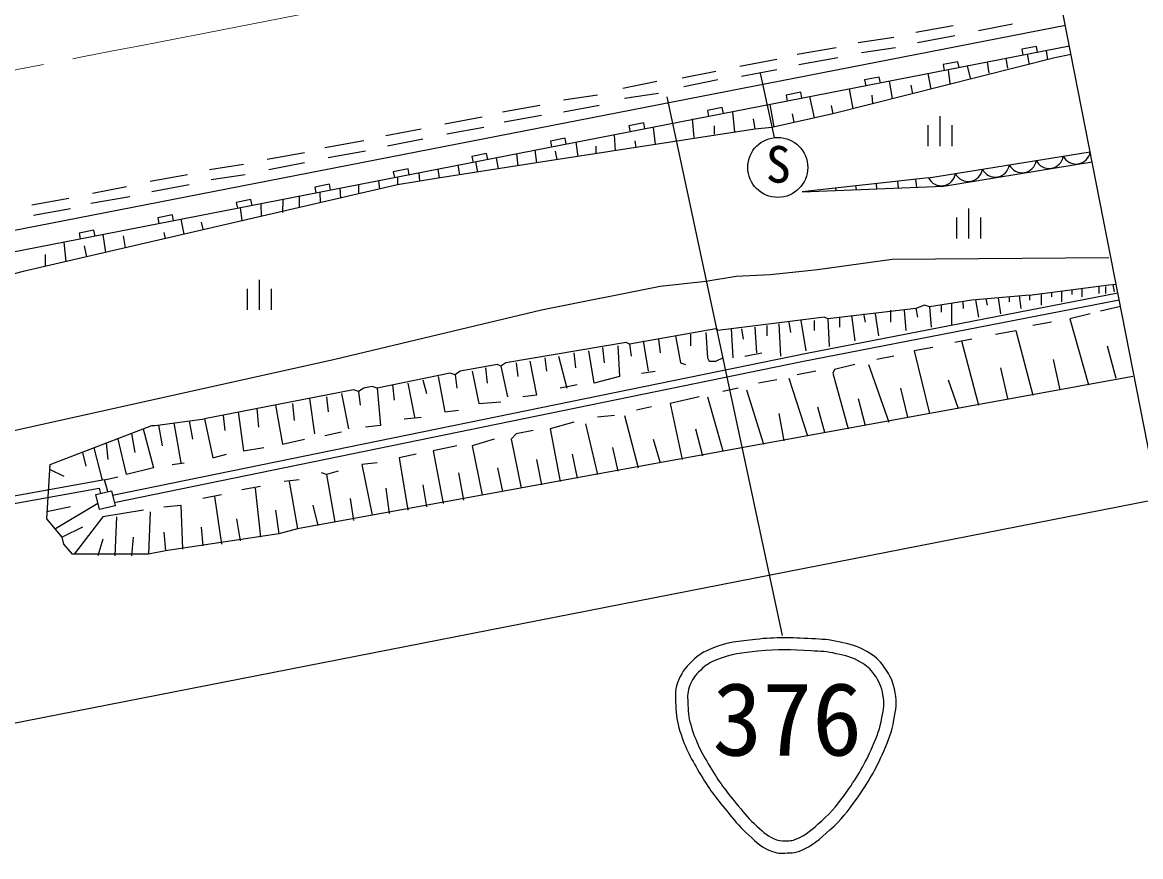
# Model space of a CAD drawing. Units: millimetres, scale not verified. Extents: x 40000 to 680000, y 20000 to 380000.
# Drawn here: x 507476 to 563373, y 245588 to 287288 of the extents above; entities that cross this region are included whole.
import ezdxf
from ezdxf.enums import TextEntityAlignment as Align

# ---------------------------------------------------------------- set-up
doc = ezdxf.new("R2010")
doc.units = ezdxf.units.MM
doc.header["$LTSCALE"] = 1000
doc.linetypes.add('CHAIN', pattern=[18.5, 12, -1.5, 3.5, -1.5])
for name, color, linetype, lineweight in [('M-BGD', 7, 'Continuous', 25), ('M-BMK', 2, 'CHAIN', 13), ('M-BMK-SRVR', 3, 'Continuous', 25), ('M-STR-STRC', 7, 'Continuous', 25)]:
    doc.layers.add(name, color=color, linetype=linetype, lineweight=lineweight)
doc.styles.add('ＭＳ ゴシック', font='')
doc.styles.get('ＭＳ ゴシック').set_extended_font_data('MS Gothic')

msp = doc.modelspace()

# ---------------------------------------------------------------- linework, layer by layer
at = {"layer": 'M-BGD'}
for p, q in [((559614, 287133), (460956, 267882)), ((554000, 287119), (552138, 286780)), ((556964, 287204), (555270, 286865)), ((551037, 286526), (549259, 286272)), ((554085, 286611), (552222, 286272)), ((559815, 286105), (461182, 266871)), ((548158, 286018), (546211, 285680)), ((551122, 286018), (549428, 285764)), ((558163, 286088), (557427, 285945)), ((557427, 285945), (557484, 285650)), ((557702, 285693), (557796, 285187)), ((558220, 285794), (558163, 286088)), ((558657, 285879), (558722, 285420)), ((559900, 285675), (559080, 285510)), ((545195, 285426), (543332, 285087)), ((548243, 285510), (546296, 285172)), ((559080, 285510), (547989, 282716)), ((554237, 285323), (553501, 285179)), ((553501, 285179), (553558, 284885)), ((554294, 285028), (554237, 285323)), ((554710, 285109), (554847, 284494)), ((555699, 285302), (555778, 284748)), ((556641, 285486), (556710, 285002)), ((542147, 284833), (540454, 284494)), ((545195, 284918), (543417, 284579)), ((544350, 284757), (545051, 281527)), ((550311, 284557), (549575, 284414)), ((550368, 284263), (550311, 284557)), ((552737, 284725), (552883, 283949)), ((553755, 284923), (553831, 284240)), ((539184, 284325), (537490, 283986)), ((542232, 284410), (540538, 284071)), ((548811, 283959), (548990, 282969)), ((549575, 284414), (549632, 284119)), ((550795, 284346), (550952, 283478)), ((551884, 284156), (551968, 283719)), ((536220, 283648), (534527, 283394)), ((539268, 283732), (537575, 283478)), ((546385, 283792), (545649, 283648)), ((545649, 283648), (545706, 283354)), ((546442, 283497), (546385, 283792)), ((547076, 282513), (546840, 283575)), ((549936, 283648), (549973, 283216)), ((533342, 283140), (531479, 282801)), ((536305, 283140), (534527, 282801)), ((542459, 283026), (541723, 282882)), ((541723, 282882), (541780, 282588)), ((542516, 282732), (542459, 283026)), ((545048, 282063), (544860, 283189)), ((547904, 283140), (547989, 282716)), ((530463, 282547), (528600, 282208)), ((533426, 282632), (531564, 282293)), ((540962, 282462), (541046, 281531)), ((543090, 281799), (542991, 282824)), ((544010, 282462), (544094, 281954)), ((547989, 282716), (544941, 282039)), ((545957, 282716), (546042, 282293)), ((553356, 281102), (553356, 282602)), ((527415, 281954), (525637, 281616)), ((530548, 282039), (528685, 281700)), ((544094, 281954), (533172, 280261)), ((538533, 282260), (537797, 282117)), ((537797, 282117), (537854, 281822)), ((538590, 281966), (538533, 282260)), ((539014, 282039), (539099, 281192)), ((542062, 282124), (542062, 281700)), ((544941, 282039), (544094, 281954)), ((552756, 281102), (552756, 282152)), ((553956, 281102), (553956, 282152)), ((524536, 281362), (522589, 281023)), ((527500, 281446), (525722, 281108)), ((534607, 281495), (533871, 281351)), ((533871, 281351), (533928, 281057)), ((534664, 281200), (534607, 281495)), ((535257, 280584), (535156, 281296)), ((537119, 280873), (537069, 281669)), ((538083, 281362), (538143, 281032)), ((521573, 280769), (519710, 280430)), ((524621, 280854), (522758, 280515)), ((530681, 280729), (529945, 280586)), ((530738, 280435), (530681, 280729)), ((532254, 280119), (532184, 280717)), ((533093, 280894), (533172, 280261)), ((534104, 280854), (534188, 280430)), ((536136, 281108), (536136, 280769)), ((552768, 279512), (560851, 280819)), ((518525, 280176), (516832, 279922)), ((521573, 280261), (519795, 279922)), ((533172, 280261), (528262, 279499)), ((529338, 279666), (529263, 280147)), ((529945, 280586), (530002, 280291)), ((530129, 280316), (530230, 279804)), ((531161, 280517), (531259, 279964)), ((515731, 279668), (513868, 279330)), ((518610, 279668), (516916, 279414)), ((526755, 279964), (526018, 279820)), ((526018, 279820), (526076, 279526)), ((526230, 279556), (526230, 279160)), ((528262, 279499), (526230, 279160)), ((526812, 279669), (526755, 279964)), ((527299, 279764), (527331, 279344)), ((528240, 279948), (528307, 279506)), ((526230, 279160), (507518, 274842)), ((512683, 279076), (510990, 278737)), ((515816, 279160), (513953, 278822)), ((522829, 279198), (522092, 279055)), ((522092, 279055), (522150, 278760)), ((522886, 278904), (522829, 279198)), ((523352, 278995), (523373, 278501)), ((524282, 279160), (524282, 278737)), ((525271, 279369), (525322, 278951)), ((548118, 279004), (548131, 278889)), ((549128, 279114), (549149, 278930)), ((550150, 279226), (550178, 278971)), ((551215, 279342), (551250, 279014)), ((552126, 279442), (552169, 279051)), ((552126, 279442), (552169, 279051)), ((509804, 278483), (507942, 278144)), ((512852, 278568), (510905, 278229)), ((518903, 278433), (518166, 278289)), ((518960, 278138), (518903, 278433)), ((520493, 278437), (520483, 277779)), ((521319, 278598), (521319, 278060)), ((522345, 278798), (522368, 278269)), ((509889, 277975), (508026, 277636)), ((518166, 278289), (518224, 277995)), ((518360, 278021), (518440, 277382)), ((519391, 278222), (519413, 277587)), ((554778, 276482), (554778, 277982)), ((514976, 277667), (514240, 277523)), ((514240, 277523), (514298, 277229)), ((515034, 277372), (514976, 277667)), ((515398, 277444), (515543, 276694)), ((516408, 277298), (516493, 276959)), ((554178, 276482), (554178, 277532)), ((555378, 276482), (555378, 277532)), ((511050, 276901), (510314, 276758)), ((510314, 276758), (510372, 276463)), ((511108, 276607), (511050, 276901)), ((514546, 276790), (514610, 276479)), ((509556, 276304), (509644, 275333)), ((511501, 276684), (511636, 275792)), ((512514, 276620), (512614, 276018)), ((508619, 275689), (508619, 275096)), ((510566, 276112), (510675, 275571)), ((507518, 274842), (497020, 272048)), ((518722, 272927), (518722, 273977)), ((519322, 272927), (519322, 274427)), ((519922, 272927), (519922, 273977)), ((557810, 273657), (561790, 274165)), ((560435, 273996), (560435, 273572)), ((561282, 274080), (561282, 273742)), ((561620, 274080), (561620, 273742)), ((561981, 274188), (562044, 273826)), ((555114, 273419), (555270, 272556)), ((555633, 273465), (555694, 273149)), ((556245, 273519), (556371, 272726)), ((556794, 273572), (556794, 273318)), ((557298, 273612), (557387, 272980)), ((557810, 273657), (557810, 273403)), ((558403, 273733), (558403, 273149)), ((558911, 273798), (558911, 273572)), ((559419, 273826), (559419, 273318)), ((550868, 272895), (550868, 272302)), ((551545, 272895), (551630, 271879)), ((552138, 272980), (552222, 272556)), ((552815, 273064), (552900, 272048)), ((553408, 273149), (553408, 272810)), ((553916, 273234), (553916, 272133)), ((554478, 273330), (554508, 272980)), ((545280, 272218), (545364, 270609)), ((545788, 272302), (545872, 271794)), ((546380, 272387), (546634, 270863)), ((547058, 272387), (547058, 271879)), ((547735, 272472), (547798, 271084)), ((548328, 272556), (548328, 272048)), ((548920, 272641), (549090, 271371)), ((549513, 272726), (549598, 272302)), ((550106, 272726), (550275, 271625)), ((558911, 272302), (557980, 272133)), ((540877, 271710), (540877, 271117)), ((542909, 271964), (542994, 270524)), ((543417, 271964), (543502, 271456)), ((544094, 272048), (544179, 270778)), ((544687, 272133), (544687, 271625)), ((537829, 271202), (537914, 270609)), ((538506, 271371), (538760, 269847)), ((539268, 271456), (539353, 270778)), ((554932, 271456), (554085, 271286)), ((554424, 271371), (555270, 268154)), ((561705, 271117), (562128, 269508)), ((534273, 270609), (534696, 269000)), ((535035, 270778), (535120, 270016)), ((536474, 271032), (536559, 270270)), ((543586, 270609), (544433, 270778)), ((551037, 270609), (550190, 270440)), ((530632, 270016), (530717, 269254)), ((531394, 270101), (531733, 268577)), ((532156, 270270), (532241, 269593)), ((533596, 270524), (533680, 269847)), ((549767, 270186), (550783, 267307)), ((556371, 270016), (556710, 268492)), ((558996, 270440), (559334, 268916)), ((527500, 269424), (527669, 268746)), ((529108, 269678), (529193, 269000)), ((538422, 269762), (539099, 269847)), ((545195, 269424), (544264, 269254)), ((545788, 269508), (546719, 266630)), ((547142, 269847), (546211, 269678)), ((553746, 269424), (554254, 267984)), ((525976, 269170), (526060, 268408)), ((526738, 269254), (527076, 267561)), ((535204, 269170), (534358, 269000)), ((543248, 269000), (542486, 268831)), ((543671, 268916), (544518, 266206)), ((551376, 269000), (551714, 267561)), ((521827, 268492), (522081, 266714)), ((522674, 268577), (522758, 267815)), ((523436, 268746), (523774, 266968)), ((524282, 268831), (524367, 268154)), ((541724, 268577), (542486, 265868)), ((549259, 268492), (549598, 267138)), ((519202, 267984), (519287, 267053)), ((520980, 268238), (521065, 267392)), ((538930, 268069), (538168, 267900)), ((547227, 268069), (547566, 266799)), ((515046, 267265), (515392, 265275)), ((515819, 267372), (515985, 266460)), ((517509, 267646), (517594, 266884)), ((526568, 267476), (527415, 267561)), ((535628, 267222), (536220, 264682)), ((537067, 267646), (536220, 267561)), ((537575, 267646), (538252, 265021)), ((545280, 267730), (545534, 266376)), ((512931, 266746), (513106, 265783)), ((514273, 267158), (514461, 266122)), ((523436, 266799), (522589, 266630)), ((541131, 266968), (541470, 265614)), ((511661, 266259), (511752, 265444)), ((539014, 266460), (539353, 265275)), ((510482, 265783), (510651, 265106)), ((511056, 266027), (511463, 264399)), ((534950, 265698), (535204, 264513)), ((536982, 266037), (537236, 264852)), ((514969, 265190), (515562, 265275)), ((531225, 265021), (531479, 263836)), ((533172, 265444), (533426, 264174)), ((508873, 264936), (509550, 264598)), ((521319, 264428), (520557, 264344)), ((522674, 264682), (523097, 262312)), ((529278, 264767), (529532, 263412)), ((519372, 264090), (518440, 263920)), ((519118, 264005), (519372, 261550)), ((520811, 264344), (521234, 261973)), ((525637, 264005), (525806, 262735)), ((527500, 264174), (527669, 263074)), ((517424, 263666), (516493, 263497)), ((517086, 263582), (517424, 261211)), ((523859, 263497), (524028, 262396)), ((509889, 263074), (508704, 262820)), ((511244, 263243), (509127, 261973)), ((513530, 262904), (511498, 262566)), ((513868, 262820), (513784, 260703)), ((520134, 262904), (520303, 261719)), ((521996, 263158), (522250, 262142)), ((511498, 262566), (510058, 260703)), ((512175, 262566), (512090, 260618)), ((518186, 262481), (518356, 261380)), ((510482, 262058), (509466, 261550)), ((514546, 261804), (514630, 260872)), ((516408, 262058), (516493, 261126)), ((511498, 261465), (511244, 260618)), ((513022, 261550), (512937, 260618))]:
    msp.add_line(p, q, dxfattribs=at)
for points in [[(552768, 279512), (546448, 278822), (553512, 279104), (560950, 280314)], [(561790, 275520), (550952, 275435), (547227, 274927), (546601, 274848), (544856, 274673), (543163, 274588), (541639, 274334), (539353, 274080), (533426, 272895), (523097, 270440), (505910, 266630), (491940, 262650), (472466, 259602), (461629, 259433), (460613, 259179), (461036, 258671)], [(557810, 273657), (554932, 273403), (552815, 273064), (552561, 273149), (552138, 272980), (547735, 272472)], [(547735, 272472), (547566, 272556), (542232, 271879), (542147, 271964), (537829, 271202), (537660, 271286), (531648, 270270), (531394, 270101)], [(560858, 272726), (559842, 272472), (560774, 269170)], [(541639, 271794), (541724, 270524), (541808, 270355), (542147, 270355), (542486, 270524)], [(556117, 271710), (557133, 271879), (557980, 268662)], [(537236, 271117), (537321, 269593), (536051, 269254), (535797, 270863)], [(540115, 271625), (540369, 270270), (540623, 270186)], [(552984, 271032), (552053, 270863), (552815, 267730)], [(531394, 270101), (531225, 270186), (529362, 269847), (529108, 269678)], [(532834, 270355), (533172, 268662), (532495, 268577)], [(549090, 270186), (548074, 269932), (547989, 269762), (548751, 266968)], [(562975, 269593), (521234, 261973), (520303, 261719), (514630, 260872), (513784, 260703), (509974, 260703), (509550, 261211), (509466, 261550), (508704, 262481), (508873, 265190), (513953, 267138), (514122, 267138), (516578, 267476)], [(529108, 269678), (528854, 269762), (525214, 269000), (524960, 269085), (524536, 269000), (524282, 268831)], [(528262, 269593), (528600, 267815), (529278, 267900)], [(529955, 269847), (530294, 268238), (531394, 268323)], [(524282, 268831), (524028, 268916), (516578, 267476)], [(525214, 269000), (525383, 267138), (524621, 267053)], [(541300, 268577), (539861, 268238), (540454, 265444)], [(518271, 267815), (518525, 265868), (519541, 266037)], [(520134, 268154), (520472, 266206), (521573, 266460)], [(516578, 267476), (517001, 265529), (517678, 265698)], [(535035, 267307), (533850, 266968), (534358, 264344)], [(513507, 266967), (514038, 265021), (512683, 264682), (512260, 266460)], [(533003, 266884), (532156, 266714), (531902, 266460), (532410, 264005)], [(529193, 266122), (528008, 265868), (528516, 263243)], [(531056, 266460), (529955, 266122), (530463, 263666)], [(527161, 265698), (526314, 265529), (526738, 262904)], [(525214, 265275), (524452, 265190), (524960, 262650)], [(523266, 264852), (522674, 264682), (522420, 264767)], [(328448, 229122), (336322, 229207), (339878, 229292), (352070, 229715), (364601, 230392), (374846, 231070), (388392, 232255), (400500, 233525), (410490, 234795), (423868, 236658), (436314, 238605), (444696, 240044), (563060, 263243), (564251, 263466)], [(514546, 263074), (515392, 263158), (515477, 260957)]]:
    msp.add_lwpolyline(points, dxfattribs=at)
msp.add_circle((545235, 280039), 1500, dxfattribs=at)
for centre in [(560143, 280923), (556102, 280269), (557449, 280487), (558796, 280705), (553408, 279834), (554755, 280052)]:
    msp.add_arc(centre, 716, 206.7196, 351.6571, dxfattribs=at)
at = {"layer": 'M-BMK'}
msp.add_arc((6954141, -32775285), 33682939, 100.94633, 101.11679, dxfattribs=at)
at = {"layer": 'M-BMK-SRVR'}
msp.add_line((567747, 245624), (558110, 294809), dxfattribs=at)
at = {"layer": 'M-STR-STRC'}
for p, q in [((539692, 283563), (545449, 256639)), ((559929, 273927), (559938, 273683)), ((561790, 274165), (562146, 274209)), ((562303, 273408), (546442, 270315)), ((546687, 270757), (562233, 273767)), ((562365, 273092), (561366, 272853)), ((511978, 263663), (546687, 270757)), ((546442, 270315), (512072, 263274)), ((511587, 264421), (473436, 257570)), ((511587, 264421), (512255, 264575)), ((511735, 263898), (511587, 264421)), ((473443, 257216), (511315, 264010)), ((511154, 263682), (511928, 263869)), ((511315, 264010), (511376, 263736)), ((511754, 263827), (511735, 263898)), ((511928, 263869), (512107, 263130)), ((511332, 262943), (511154, 263682)), ((512107, 263130), (511332, 262943))]:
    msp.add_line(p, q, dxfattribs=at)
for points in [[(544123, 256446), (545214, 256564), (545837, 256531), (546933, 256476), (547467, 256450), (547772, 256443), (548293, 256325), (548854, 256198), (549188, 256134), (549683, 255842), (550079, 255608), (550292, 255429), (550560, 255056), (550874, 254618), (551007, 254317), (551104, 253787), (551199, 253264), (551138, 252950), (551043, 252427), (550927, 251792), (550791, 251446), (550529, 250856), (550095, 249874), (549789, 249345), (549170, 248468), (548711, 247819), (548430, 247460), (547840, 246927), (547305, 246444), (546995, 246145), (546329, 245869), (546141, 245791), (546019, 245789), (545815, 245779), (545484, 245762), (545282, 245729), (544969, 245839), (544441, 246025), (544213, 246287), (543791, 246655), (543356, 247034), (543159, 247297), (542793, 247743), (542210, 248455), (541876, 248857), (541403, 249647), (540913, 250467), (540632, 250941), (540346, 251853), (540192, 252343), (540155, 252638), (540134, 253152), (540117, 253590), (540081, 253856), (540225, 254270), (540392, 254753), (540585, 255001), (540950, 255358), (541280, 255681), (541520, 255819), (541947, 255993), (542751, 256320), (543260, 256352), (544123, 256446)], [(544246, 255855), (545278, 255965), (545867, 255926), (546903, 255872), (547396, 255846), (547678, 255842), (548159, 255733), (548648, 255622), (548939, 255566), (549371, 255311), (549681, 255128), (549847, 254988), (550057, 254696), (550310, 254343), (550417, 254102), (550494, 253676), (550574, 253237), (550524, 252975), (550444, 252536), (550338, 251956), (550213, 251640), (549975, 251101), (549559, 250163), (549266, 249657), (548674, 248818), (548246, 248211), (547983, 247876), (547432, 247378), (546958, 246950), (546682, 246685), (546092, 246441), (545979, 246394), (545906, 246393), (545784, 246386), (545547, 246374), (545401, 246351), (545177, 246430), (544735, 246585), (544543, 246805), (544190, 247113), (543785, 247466), (543601, 247711), (543261, 248126), (542700, 248811), (542378, 249198), (541924, 249958), (541462, 250730), (541197, 251177), (540928, 252035), (540792, 252466), (540760, 252725), (540742, 253177), (540728, 253525), (540700, 253737), (540814, 254066), (540945, 254443), (541096, 254638), (541382, 254917), (541645, 255175), (541837, 255285), (542178, 255424), (542943, 255735), (543426, 255768), (544246, 255855)]]:
    msp.add_open_spline(points, degree=3, knots=[0, 0, 0, 0, 1, 1, 1, 2, 2, 2, 3, 3, 3, 4, 4, 4, 5, 5, 5, 6, 6, 6, 7, 7, 7, 8, 8, 8, 9, 9, 9, 10, 10, 10, 11, 11, 11, 12, 12, 12, 13, 13, 13, 14, 14, 14, 15, 15, 15, 16, 16, 16, 17, 17, 17, 18, 18, 18, 19, 19, 19, 20, 20, 20, 21, 21, 21, 21], dxfattribs=at)

# ---------------------------------------------------------------- texts
at = {"layer": 'M-BGD', "style": 'ＭＳ ゴシック'}
msp.add_text('S', height=1833, dxfattribs=at).set_placement((544640, 278727), align=Align.BOTTOM_LEFT)
at = {"layer": 'M-STR-STRC', "style": 'ＭＳ ゴシック'}
msp.add_text('376', height=3666, dxfattribs=at).set_placement((541968, 249538), align=Align.BOTTOM_LEFT)

doc.saveas('drawing.dxf')
